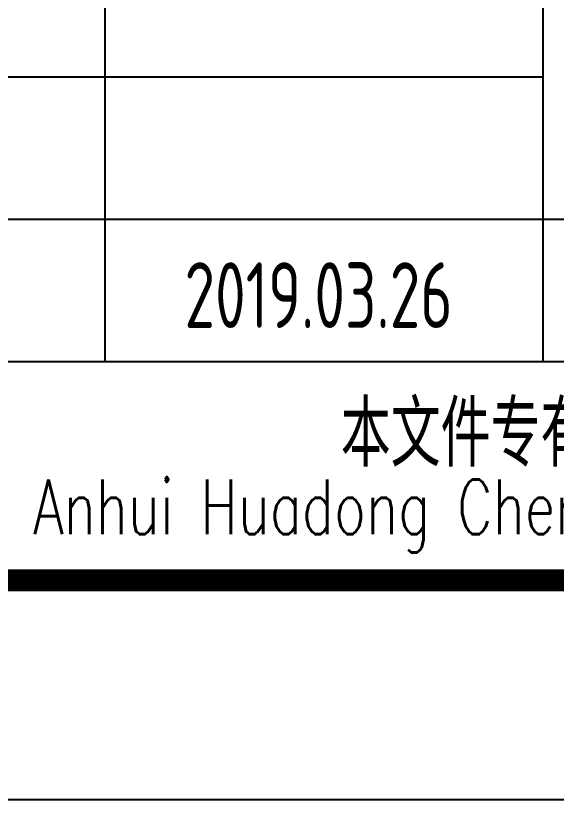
# Model space of a CAD drawing. Extents: x 5136380 to 5447195, y -425726 to -253846.
# Drawn here: x 5351767 to 5353001, y -399873 to -398084 of the extents above; entities that cross this region are included whole.
import ezdxf
from ezdxf.enums import TextEntityAlignment as Align

# ---------------------------------------------------------------- set-up
doc = ezdxf.new("R2010")
doc.units = 0
doc.header["$LTSCALE"] = 1000
doc.header["$MEASUREMENT"] = 0
doc.layers.get('0').update_dxf_attribs({"linetype": 'CONTINUOUS'})
doc.layers.add('PUB_TITLE', color=4, linetype='CONTINUOUS')
doc.styles.add('AHD', font='sceie.shx', dxfattribs={"width": 0.7, "bigfont": 'sceic.shx'})
doc.styles.add('ECEC_TQ', font='txt_l.shx', dxfattribs={"bigfont": 'hztxt_l.shx'})
doc.styles.add('sceie', font='sceie.shx', dxfattribs={"bigfont": 'sceic.shx'})

msp = doc.modelspace()

# ---------------------------------------------------------------- linework, layer by layer
for p, q in [((5351971, -398873.5), (5351971, -397248.5)), ((5351971, -398873.5), (5351971, -397248.5)), ((5352971, -398873.5), (5352971, -397248.5)), ((5352971, -398873.5), (5352971, -397248.5)), ((5350221, -398223.5), (5352971, -398223.5)), ((5350221, -398548.5), (5352971, -398548.5)), ((5352971, -398548.5), (5359221, -398548.5)), ((5350221, -398873.5), (5359221, -398873.5)), ((5350221, -399373.5), (5359221, -399373.5))]:
    msp.add_line(p, q)
at = {"layer": 'PUB_TITLE', "color": 4}
msp.add_lwpolyline([(5317671, -399873.5), (5359721, -399873.5), (5359721, -370173.5), (5317671, -370173.5)], close=True, dxfattribs=at)
at = {"layer": 'PUB_TITLE', "color": 4, "const_width": 50}
msp.add_lwpolyline([(5318921, -399373.5), (5359221, -399373.5), (5359221, -370673.5), (5318921, -370673.5)], close=True, dxfattribs=at)

# ---------------------------------------------------------------- texts
for s, height, style, width, p in [('2019.03.26', 150, 'AHD', 0.8, (5352458.4, -398721.8)), ('本文件专有权属安徽华东化工医药工程有限责任公司所有,未经许可不得复制或转让给第三方', 150, 'sceie', 0.8, (5354806.5, -399047.9)), ('The proprietary right of this document belongs to Anhui Huadong Chemical And Medical Engineering  Co.,Ltd.  and any replication or transfer to the 3rd. side is forbidden without its permission. ', 125, 'ECEC_TQ', 0.72, (5354721, -399223.5))]:
    msp.add_text(s, height=height, dxfattribs=dict(style=style, width=width)).set_placement(p, align=Align.MIDDLE)

doc.saveas('drawing.dxf')
